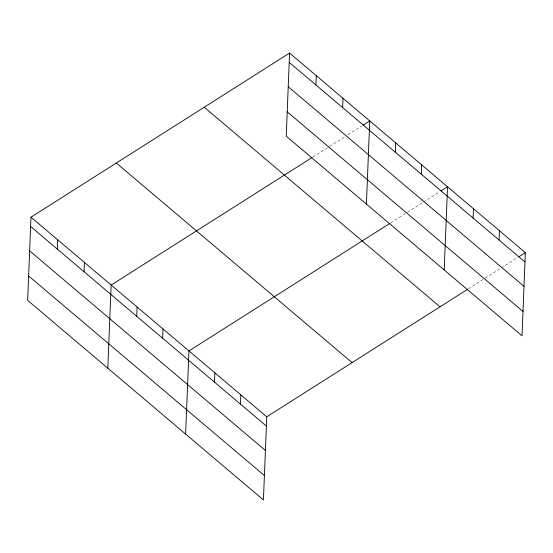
<?xml version="1.0" encoding="UTF-8"?>
<svg xmlns="http://www.w3.org/2000/svg" width="553" height="553" viewBox="0 0 553 553"><rect width="100%" height="100%" fill="white"/><g stroke="black" fill="none" stroke-linecap="round" stroke-linejoin="round"><path stroke-width="0.41" stroke-dasharray="2.77 2.07" d="M312.853 157.031L328.897 146.849M329.629 146.386L344.941 136.66M347.858 134.808L361.717 126.015M390.653 222.894L406.704 212.711M407.43 212.248L422.748 202.529M423.474 202.066L439.524 191.877M468.46 288.763L484.504 278.574M485.237 278.111L500.555 268.392M501.281 267.929L518.057 257.283"/><path stroke-width="0.83" d="M30.989 217.191L27.65 300.348L263.422 499.94L266.76 416.789L30.989 217.191L289.578 53.06L525.35 252.652L522.011 335.809L286.24 136.211L289.578 53.06M57.339 249.113L57.712 239.815M84.056 271.737L84.429 262.433M107.814 368.208L111.153 285.058L312.12 157.494M136.715 316.309L137.089 307.012M162.651 338.27L163.024 328.966M185.614 434.077L188.953 350.92L389.927 223.357M214.516 382.178L214.889 372.874M240.451 404.132L240.825 394.828M315.929 84.982L316.302 75.678M342.646 107.6L343.019 98.303M366.404 204.078L369.743 120.92L363.176 125.089M395.305 152.179L395.678 142.874M421.234 174.133L421.614 164.829M444.204 269.94L447.543 186.79L440.983 190.951M473.105 218.041L473.479 208.744M499.041 240.002L499.414 230.698M266.76 416.789L467.734 289.226M518.783 256.82L525.35 252.652M289.205 62.365L524.977 261.956M288.224 86.731L523.995 286.323M287.221 111.844L522.986 311.436M204.244 107.227L440.015 306.818M116.324 163.031L352.095 362.623M30.615 226.495L266.387 426.087M29.641 250.868L265.405 450.46M28.632 275.975L264.396 475.566"/></g></svg>
